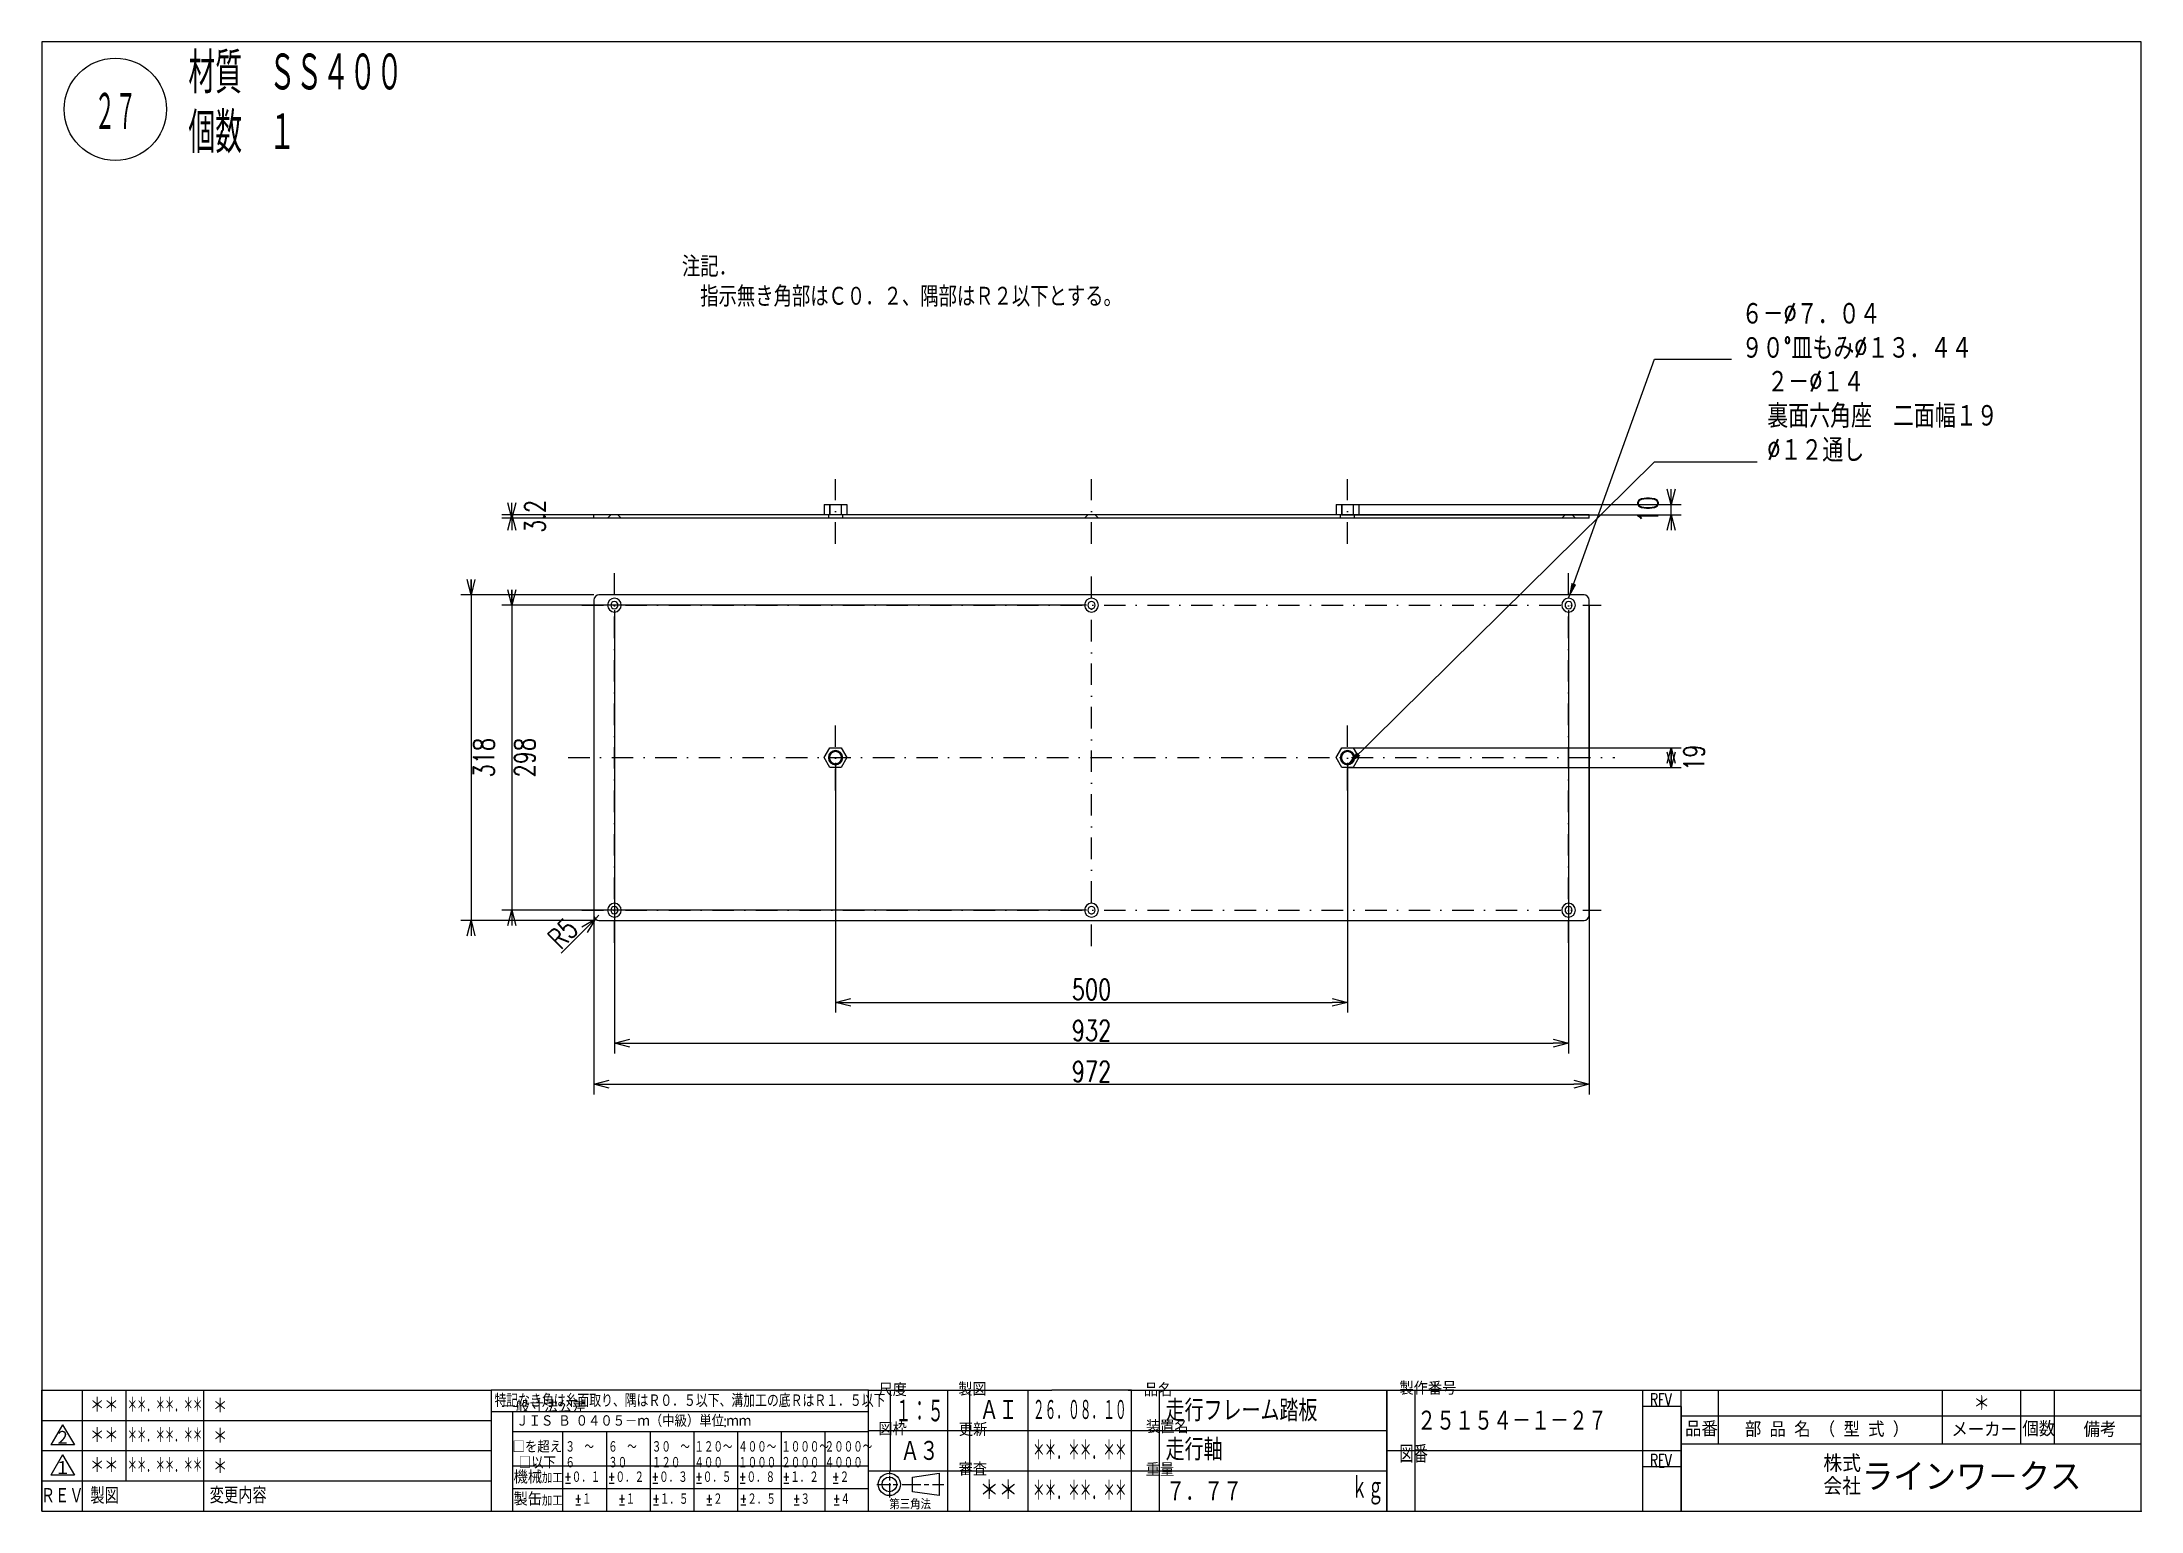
# Model space of a CAD drawing. Header units: millimetres. Extents: x 5 to 415, y 5 to 292.
import ezdxf

# ---------------------------------------------------------------- set-up
doc = ezdxf.new("R2010")
doc.units = ezdxf.units.MM
doc.header["$LTSCALE"] = 8.4
doc.linetypes.add('DASHDOT', pattern=[1, 0.5, -0.25, 0, -0.25])
doc.linetypes.add('HIDDEN', pattern=[1.905, 1.27, -0.635])
for name, color, linetype in [('1', 7, 'CONTINUOUS'), ('2', 7, 'CONTINUOUS'), ('254', 7, 'CONTINUOUS')]:
    doc.layers.add(name, color=color, linetype=linetype)
doc.styles.add('GMM001', font='txt.shx', dxfattribs={"bigfont": 'bigfont.shx'})
doc.styles.add('GMM003', font='txt.shx', dxfattribs={"width": 0.91125, "bigfont": 'bigfont.shx'})
doc.styles.add('GMM004', font='txt.shx', dxfattribs={"width": 0.666667, "bigfont": 'bigfont.shx'})
doc.styles.add('GMM007', font='txt.shx', dxfattribs={"width": 0.625, "bigfont": 'bigfont.shx'})
doc.styles.add('GMM008', font='txt.shx', dxfattribs={"width": 0.8, "bigfont": 'bigfont.shx'})
doc.styles.add('GMM009', font='txt.shx', dxfattribs={"width": 0.493827, "bigfont": 'bigfont.shx'})
doc.styles.add('GMM010', font='txt.shx', dxfattribs={"width": 0.7, "bigfont": 'bigfont.shx'})
doc.styles.add('GMM011', font='txt.shx', dxfattribs={"width": 0.95, "bigfont": 'bigfont.shx'})
doc.styles.add('GMM012', font='txt.shx', dxfattribs={"width": 1.066667, "bigfont": 'bigfont.shx'})
doc.styles.add('GMM014', font='txt.shx', dxfattribs={"width": 0.827273, "bigfont": 'bigfont.shx'})
doc.styles.add('GMM015', font='txt.shx', dxfattribs={"width": 0.411523, "bigfont": 'bigfont.shx'})
doc.styles.add('STANDARD1', font='TXT', dxfattribs={"bigfont": 'BIGFONT'})
doc.styles.add('VF001', font='txt.shx', dxfattribs={"width": 0.548697})
doc.styles.add('VF002', font='txt.shx', dxfattribs={"width": 0.428571})
doc.styles.add('VF003', font='txt.shx', dxfattribs={"width": 0.75})
doc.dimstyles.new('GEN001', dxfattribs={"dimtxt": 4, "dimasz": 3, "dimexe": 2, "dimexo": 1, "dimgap": 0.5, "dimtad": 3, "dimlfac": 5, "dimdsep": 46, "dimtxsty": 'VF003', "dimblk1": 'OPEN30', "dimblk2": 'OPEN30', "dimsah": 1, "dimcen": 1, "dimclrd": 3, "dimclre": 3, "dimclrt": 7, "dimazin": 3, "dimtfac": 1, "dimtmove": 0, "dimatfit": 3})
doc.dimstyles.new('GEN002', dxfattribs={"dimtxt": 4, "dimasz": 3, "dimexe": 2, "dimexo": 1, "dimgap": 0.5, "dimtad": 3, "dimlfac": 5, "dimdsep": 46, "dimtxsty": 'VF003', "dimblk1": 'OPEN30', "dimblk2": 'OPEN30', "dimsah": 1, "dimcen": 1, "dimclrd": 3, "dimclre": 3, "dimclrt": 7, "dimazin": 3, "dimtfac": 1, "dimtmove": 0, "dimatfit": 3})
doc.dimstyles.new('GEN003', dxfattribs={"dimtxt": 4, "dimasz": 3, "dimexe": 2, "dimexo": 1, "dimgap": 0.5, "dimtad": 3, "dimlfac": 5, "dimdsep": 46, "dimtxsty": 'VF003', "dimblk1": 'OPEN30', "dimblk2": 'OPEN30', "dimsah": 1, "dimcen": 1, "dimclrd": 3, "dimclre": 3, "dimclrt": 7, "dimazin": 3, "dimtfac": 1, "dimtmove": 0, "dimatfit": 3})
doc.dimstyles.new('GEN004', dxfattribs={"dimtxt": 4, "dimasz": 3, "dimexe": 2, "dimexo": 1, "dimgap": 0.5, "dimtad": 3, "dimlfac": 5, "dimdsep": 46, "dimtxsty": 'VF003', "dimblk1": 'OPEN30', "dimblk2": 'OPEN30', "dimsah": 1, "dimcen": 1, "dimclrd": 3, "dimclre": 3, "dimclrt": 7, "dimazin": 3, "dimtfac": 1, "dimtmove": 0, "dimatfit": 3})
doc.dimstyles.new('GEN005', dxfattribs={"dimtxt": 4, "dimasz": 3, "dimexe": 2, "dimexo": 1, "dimgap": 0.5, "dimtad": 3, "dimlfac": 5, "dimdsep": 46, "dimtxsty": 'VF003', "dimblk1": 'OPEN30', "dimblk2": 'OPEN30', "dimsah": 1, "dimcen": 1, "dimclrd": 3, "dimclre": 3, "dimclrt": 7, "dimazin": 3, "dimtfac": 1, "dimtmove": 0, "dimatfit": 3})
doc.dimstyles.new('GEN006', dxfattribs={"dimtxt": 4, "dimasz": 3, "dimexe": 2, "dimexo": 1, "dimgap": 0.5, "dimtad": 3, "dimlfac": 5, "dimdsep": 46, "dimtxsty": 'VF003', "dimblk1": 'OPEN30', "dimblk2": 'OPEN30', "dimsah": 1, "dimcen": 1, "dimclrd": 3, "dimclre": 3, "dimclrt": 7, "dimazin": 3, "dimtfac": 1, "dimtmove": 0, "dimatfit": 3})
doc.dimstyles.new('GEN007', dxfattribs={"dimtxt": 4, "dimasz": 3, "dimexe": 2, "dimexo": 1, "dimgap": 0.5, "dimtad": 3, "dimlfac": 5, "dimdsep": 46, "dimtxsty": 'VF003', "dimblk1": 'OPEN30', "dimblk2": 'OPEN30', "dimsah": 1, "dimcen": 1, "dimclrd": 3, "dimclre": 3, "dimclrt": 7, "dimazin": 3, "dimtfac": 1, "dimtmove": 0, "dimatfit": 3})
doc.dimstyles.new('GEN008', dxfattribs={"dimtxt": 4, "dimasz": 3, "dimexe": 2, "dimexo": 1, "dimgap": 0.5, "dimtad": 3, "dimlfac": 5, "dimdsep": 46, "dimtxsty": 'VF003', "dimblk1": 'OPEN30', "dimblk2": 'OPEN30', "dimsah": 1, "dimcen": 1, "dimclrd": 3, "dimclre": 3, "dimclrt": 7, "dimazin": 3, "dimtfac": 1, "dimtmove": 0, "dimatfit": 3})
doc.dimstyles.new('GEN009', dxfattribs={"dimtxt": 4, "dimasz": 3, "dimexe": 2, "dimexo": 1, "dimgap": 0.5, "dimtad": 3, "dimlfac": 5, "dimdsep": 46, "dimtxsty": 'VF003', "dimblk1": 'OPEN30', "dimblk2": 'OPEN30', "dimsah": 1, "dimcen": 1, "dimclrd": 3, "dimclre": 3, "dimclrt": 7, "dimazin": 3, "dimtfac": 1, "dimtmove": 0, "dimatfit": 3})
doc.dimstyles.new('GENLDR', dxfattribs={"dimtxt": 4, "dimasz": 3, "dimexe": 2, "dimexo": 1, "dimgap": 0.5, "dimtad": 3, "dimlfac": 5, "dimdsep": 46, "dimtxsty": 'VF003', "dimblk1": 'OPEN30', "dimblk2": 'OPEN30', "dimsah": 1, "dimcen": 1, "dimclrd": 3, "dimclre": 3, "dimclrt": 7, "dimazin": 3, "dimtfac": 1, "dimtmove": 0, "dimatfit": 3})

# ---------------------------------------------------------------- blocks, each defined once
blk = doc.blocks.new('BLOCK004')
at = {"layer": '2', "color": 7, "linetype": 'CONTINUOUS', "lineweight": 20}
for p, q in [((170.52, 12.75), (170.52, 12.12)), ((168.04, 10.2), (170.8, 10.2)), ((170.52, 11.88), (170.52, 10.97)), ((170.52, 10.45), (170.52, 7.67)), ((171.25, 10.2), (172.2, 10.2)), ((172.99, 10.2), (176.68, 10.2)), ((177.3, 10.2), (178.25, 10.2)), ((178.92, 10.2), (181.17, 10.2))]:
    blk.add_line(p, q, dxfattribs=at)
blk.add_lwpolyline([(175.06, 11.63), (180.26, 12.38), (180.26, 8.02), (175.06, 8.76)], close=True, dxfattribs=at)
for radius in [2.18, 1.44]:
    blk.add_circle((170.52, 10.2), radius, dxfattribs=at)
blk = doc.blocks.new('BLOCK005')
at = {"layer": '2', "color": 3, "linetype": 'CONTINUOUS', "lineweight": 9}
for p, q in [((92.76, 24.47), (166.44, 24.47)), ((96.97, 20.55), (166.44, 20.55)), ((106.7, 20.55), (106.7, 5)), ((115.24, 20.55), (115.24, 5)), ((123.77, 20.55), (123.77, 5)), ((132.3, 20.55), (132.3, 5)), ((140.84, 20.55), (140.84, 5)), ((149.37, 20.55), (149.37, 5)), ((157.9, 20.55), (157.9, 5)), ((96.97, 13.85), (106.7, 13.85)), ((106.7, 13.85), (115.24, 13.85)), ((115.24, 13.85), (123.77, 13.85)), ((123.77, 13.85), (132.3, 13.85)), ((132.3, 13.85), (140.84, 13.85)), ((140.84, 13.85), (149.37, 13.85)), ((149.37, 13.85), (157.9, 13.85)), ((157.9, 13.85), (166.44, 13.85)), ((96.97, 9.42), (106.7, 9.42)), ((106.7, 9.42), (115.24, 9.42)), ((115.24, 9.42), (123.77, 9.42)), ((123.77, 9.42), (132.3, 9.42)), ((132.3, 9.42), (140.84, 9.42)), ((140.84, 9.42), (149.37, 9.42)), ((149.37, 9.42), (157.9, 9.42)), ((157.9, 9.42), (166.44, 9.42))]:
    blk.add_line(p, q, dxfattribs=at)
at = {"layer": '2', "color": 1, "linetype": 'CONTINUOUS', "lineweight": 15}
blk.add_lwpolyline([(92.76, 5), (166.44, 5), (166.44, 28.59), (92.76, 28.59)], close=True, dxfattribs=at)
at = {"layer": '254', "color": 3, "linetype": 'CONTINUOUS', "lineweight": 9}
blk.add_line((96.97, 5), (96.97, 24.47), dxfattribs=at)
at = {"layer": '254', "color": 3, "lineweight": 9, "style": 'STANDARD1', "width": 1.0935}
blk.add_text('一般寸法公差', height=2.311, dxfattribs=at).set_placement((94.7, 24.26))
at = {"layer": '254', "color": 3, "lineweight": 9, "insert": (93.39, 26.56), "char_height": 2.5425, "attachment_point": 4, "line_spacing_factor": 0.8, "style": 'GMM014'}
blk.add_mtext('\\T1.000000;特記なき角は糸面取り、隅はＲ０．５以下、溝加工の底ＲはＲ１．５以下', dxfattribs=at)
at = {"layer": '254', "color": 7, "lineweight": 20, "line_spacing_factor": 0.8}
for s, insert, char_height, attachment_point, style in [('\\W0.950000;\\T1.000000;ＪＩＳ\\W0.475000;\\T1.000000; \\W0.950000;\\T1.000000;Ｂ\\W0.475000;\\T1.000000; \\W0.950000;\\T1.000000;０４０５－ｍ（中級）単位\\W0.475000;\\T1.000000;:\\W0.950000;\\T1.000000;ｍｍ', (97.62, 22.59), 2.31134, 4, 'GMM011'), ('{\\T1.000000;□を超え}\\P{\\T1.000000;□以下}', (101.75, 18.7), 2.3113, 2, 'GMM011'), ('{\\T1.000000;３\u3000～}\\P{\\T1.000000;６}', (107.24, 18.7), 2.3113, 1, 'GMM010'), ('{\\T1.000000;６\u3000～}\\P{\\T1.000000;３０}', (115.59, 18.7), 2.3113, 1, 'GMM010'), ('{\\T1.000000;３０\u3000～}\\P{\\T1.000000;１２０}', (124.12, 18.7), 2.3113, 1, 'GMM010'), ('{\\T1.000000;１２０～}\\P{\\T1.000000;４００}', (132.43, 18.7), 2.3113, 1, 'GMM010'), ('{\\T1.000000;４００～}\\P{\\T1.000000;１０００}', (140.98, 18.7), 2.3113, 1, 'GMM010'), ('{\\T1.000000;１０００～}\\P{\\T1.000000;２０００}', (149.4, 18.7), 2.3113, 1, 'GMM010'), ('{\\T1.000000;２０００～}\\P{\\T1.000000;４０００}', (157.88, 18.7), 2.3113, 1, 'GMM010'), ('\\T1.000000;機械', (99.9, 11.63), 2.5425, 5, 'GMM001'), ('\\T1.000000;加工', (104.68, 11.34), 1.7335, 5, 'GMM012'), ('%%p\\T1.000000;０．１', (110.51, 11.63), 2.3113, 5, 'GMM010'), ('%%p\\T1.000000;０．２', (119.05, 11.63), 2.3113, 5, 'GMM010'), ('%%p\\T1.000000;０．３', (127.58, 11.63), 2.3113, 5, 'GMM010'), ('%%p\\T1.000000;０．５', (136.11, 11.63), 2.3113, 5, 'GMM010'), ('%%p\\T1.000000;０．８', (144.65, 11.63), 2.3113, 5, 'GMM010'), ('%%p\\T1.000000;１．２', (153.18, 11.63), 2.3113, 5, 'GMM010'), ('%%p\\T1.000000;２', (160.98, 11.63), 2.3113, 5, 'GMM010'), ('\\T1.000000;製缶', (99.9, 7.34), 2.5425, 5, 'GMM001'), ('%%p\\T1.000000;１', (110.66, 7.34), 2.3113, 5, 'GMM010'), ('%%p\\T1.000000;１', (119.2, 7.34), 2.3113, 5, 'GMM010'), ('%%p\\T1.000000;１．５', (127.73, 7.34), 2.3113, 5, 'GMM010'), ('%%p\\T1.000000;２', (136.26, 7.34), 2.3113, 5, 'GMM010'), ('%%p\\T1.000000;２．５', (144.8, 7.34), 2.3113, 5, 'GMM010'), ('%%p\\T1.000000;３', (153.33, 7.34), 2.3113, 5, 'GMM010'), ('%%p\\T1.000000;４', (161.13, 7.34), 2.3113, 5, 'GMM010'), ('\\T1.000000;加工', (104.68, 6.91), 1.7335, 5, 'GMM012')]:
    blk.add_mtext(s, dxfattribs=dict(at, insert=insert, char_height=char_height, attachment_point=attachment_point, style=style))
blk = doc.blocks.new('BLOCK006')
at = {"layer": '254', "color": 1, "linetype": 'CONTINUOUS', "lineweight": 15}
for p, q in [((9.02, 15.97), (6.7, 12.03)), ((9.02, 15.97), (11.33, 12.03)), ((11.33, 12.03), (6.7, 12.03))]:
    blk.add_line(p, q, dxfattribs=at)
at = {"layer": '254', "color": 7, "lineweight": 20, "insert": (9.02, 13.39), "char_height": 2.8434, "attachment_point": 5, "line_spacing_factor": 0.8, "style": 'GMM001'}
blk.add_mtext('\\T1.000000;１', dxfattribs=at)
blk = doc.blocks.new('BLOCK007')
at = {"layer": '254', "color": 1, "linetype": 'CONTINUOUS', "lineweight": 15}
for p, q in [((9.02, 21.86), (6.7, 17.93)), ((9.02, 21.86), (11.33, 17.93)), ((11.33, 17.93), (6.7, 17.93))]:
    blk.add_line(p, q, dxfattribs=at)
at = {"layer": '254', "color": 7, "lineweight": 20, "insert": (9.02, 19.29), "char_height": 2.8434, "attachment_point": 5, "line_spacing_factor": 0.8, "style": 'GMM001'}
blk.add_mtext('\\T1.000000;２', dxfattribs=at)
blk = doc.blocks.new('_OPEN30')
at = {"color": 0, "linetype": 'BYBLOCK'}
blk.add_line((0, 0), (-1, 0), dxfattribs=at)
blk.add_lwpolyline([(-1, 0.26), (0, 0), (-1, -0.26)], dxfattribs=at)
blk = doc.blocks.new('*D1')
at = {"color": 3}
for p, q in [((160, 151.18), (160, 102.38)), ((260, 151.18), (260, 102.38)), ((163, 104.38), (257, 104.38))]:
    blk.add_line(p, q, dxfattribs=at)
at = {"layer": 'Defpoints'}
for p in [(160, 152.18), (260, 152.18), (160, 104.38)]:
    blk.add_point(p, dxfattribs=at)
at = {"layer": '1', "color": 3, "xscale": 3, "yscale": 3, "rotation": 180}
blk.add_blockref('_OPEN30', (160, 104.38), dxfattribs=at)
at = {"layer": '1', "color": 3, "xscale": 3, "yscale": 3}
blk.add_blockref('_OPEN30', (260, 104.38), dxfattribs=at)
at = {"layer": '1', "color": 7, "insert": (210, 106.88), "char_height": 4, "attachment_point": 5, "style": 'VF003'}
blk.add_mtext('500', dxfattribs=at)
blk = doc.blocks.new('*D2')
at = {"color": 3}
for p, q in [((116.8, 180.98), (116.8, 94.38)), ((303.2, 180.98), (303.2, 94.38)), ((119.8, 96.38), (300.2, 96.38))]:
    blk.add_line(p, q, dxfattribs=at)
at = {"layer": 'Defpoints'}
for p in [(116.8, 181.98), (303.2, 181.98), (116.8, 96.38)]:
    blk.add_point(p, dxfattribs=at)
at = {"layer": '1', "color": 3, "xscale": 3, "yscale": 3, "rotation": 180}
blk.add_blockref('_OPEN30', (116.8, 96.38), dxfattribs=at)
at = {"layer": '1', "color": 3, "xscale": 3, "yscale": 3}
blk.add_blockref('_OPEN30', (303.2, 96.38), dxfattribs=at)
at = {"layer": '1', "color": 7, "insert": (210, 98.88), "char_height": 4, "attachment_point": 5, "style": 'VF003'}
blk.add_mtext('932', dxfattribs=at)
blk = doc.blocks.new('*D3')
at = {"color": 3}
for p, q in [((112.8, 181.98), (112.8, 86.38)), ((307.2, 181.98), (307.2, 86.38)), ((115.8, 88.38), (304.2, 88.38))]:
    blk.add_line(p, q, dxfattribs=at)
at = {"layer": 'Defpoints'}
for p in [(112.8, 182.98), (307.2, 182.98), (112.8, 88.38)]:
    blk.add_point(p, dxfattribs=at)
at = {"layer": '1', "color": 3, "xscale": 3, "yscale": 3, "rotation": 180}
blk.add_blockref('_OPEN30', (112.8, 88.38), dxfattribs=at)
at = {"layer": '1', "color": 3, "xscale": 3, "yscale": 3}
blk.add_blockref('_OPEN30', (307.2, 88.38), dxfattribs=at)
at = {"layer": '1', "color": 7, "insert": (210, 90.88), "char_height": 4, "attachment_point": 5, "style": 'VF003'}
blk.add_mtext('972', dxfattribs=at)
blk = doc.blocks.new('*D4')
at = {"color": 3}
for p, q in [((96.8, 184.98), (96.8, 119.38)), ((209, 181.98), (94.8, 181.98)), ((209, 122.38), (94.8, 122.38))]:
    blk.add_line(p, q, dxfattribs=at)
at = {"layer": 'Defpoints'}
for p in [(96.8, 181.98), (210, 181.98), (210, 122.38)]:
    blk.add_point(p, dxfattribs=at)
at = {"layer": '1', "color": 3, "xscale": 3, "yscale": 3}
for p, rotation in [((96.8, 181.98), 270), ((96.8, 122.38), 90)]:
    blk.add_blockref('_OPEN30', p, dxfattribs=dict(at, rotation=rotation))
at = {"layer": '1', "color": 7, "insert": (99.3, 152.18), "char_height": 4, "attachment_point": 5, "rotation": 90, "style": 'VF003'}
blk.add_mtext('298', dxfattribs=at)
blk = doc.blocks.new('*D5')
at = {"color": 3}
for p, q in [((88.8, 186.98), (88.8, 117.38)), ((112.8, 183.98), (86.8, 183.98)), ((112.8, 120.38), (86.8, 120.38))]:
    blk.add_line(p, q, dxfattribs=at)
at = {"layer": 'Defpoints'}
for p in [(88.8, 183.98), (113.8, 183.98), (113.8, 120.38)]:
    blk.add_point(p, dxfattribs=at)
at = {"layer": '1', "color": 3, "xscale": 3, "yscale": 3}
for p, rotation in [((88.8, 183.98), 270), ((88.8, 120.38), 90)]:
    blk.add_blockref('_OPEN30', p, dxfattribs=dict(at, rotation=rotation))
at = {"layer": '1', "color": 7, "insert": (91.3, 152.18), "char_height": 4, "attachment_point": 5, "rotation": 90, "style": 'VF003'}
blk.add_mtext('318', dxfattribs=at)
blk = doc.blocks.new('*D6')
at = {"color": 3}
for p, q in [((259.9, 154.08), (325.2, 154.08)), ((323.2, 154.08), (323.2, 150.28)), ((259.9, 150.28), (325.2, 150.28))]:
    blk.add_line(p, q, dxfattribs=at)
at = {"layer": 'Defpoints'}
for p in [(258.9, 154.08), (323.2, 154.08), (258.9, 150.28)]:
    blk.add_point(p, dxfattribs=at)
at = {"layer": '1', "color": 3, "xscale": 3, "yscale": 3}
for p, rotation in [((323.2, 154.08), 90), ((323.2, 150.28), 270)]:
    blk.add_blockref('_OPEN30', p, dxfattribs=dict(at, rotation=rotation))
at = {"layer": '1', "color": 7, "insert": (327.7, 152.18), "char_height": 4, "attachment_point": 5, "rotation": 90, "style": 'VF003'}
blk.add_mtext('19', dxfattribs=at)
blk = doc.blocks.new('*D7')
at = {"color": 3}
for p, q in [((113.8, 121.38), (113.09, 120.67)), ((110.97, 118.55), (106.38, 113.96))]:
    blk.add_line(p, q, dxfattribs=at)
at = {"layer": 'Defpoints'}
for p in [(113.09, 120.67), (113.8, 121.38)]:
    blk.add_point(p, dxfattribs=at)
at = {"layer": '1', "color": 3, "xscale": 3, "yscale": 3, "rotation": 45}
blk.add_blockref('_OPEN30', (113.09, 120.67), dxfattribs=at)
at = {"layer": '1', "color": 7, "insert": (106.73, 117.84), "char_height": 4, "attachment_point": 5, "rotation": 45, "style": 'VF003'}
blk.add_mtext('R5', dxfattribs=at)
blk = doc.blocks.new('*D8')
at = {"color": 3}
for p, q in [((306.2, 199.62), (94.8, 199.62)), ((306.2, 198.98), (94.8, 198.98)), ((96.8, 199.62), (96.8, 198.98))]:
    blk.add_line(p, q, dxfattribs=at)
at = {"layer": 'Defpoints'}
for p in [(96.8, 199.62), (307.2, 199.62), (307.2, 198.98)]:
    blk.add_point(p, dxfattribs=at)
at = {"layer": '1', "color": 3, "xscale": 3, "yscale": 3}
for p, rotation in [((96.8, 198.98), 270), ((96.8, 199.62), 90)]:
    blk.add_blockref('_OPEN30', p, dxfattribs=dict(at, rotation=rotation))
at = {"layer": '1', "color": 7, "insert": (101.3, 199.3), "char_height": 4, "attachment_point": 5, "rotation": 90, "style": 'VF003'}
blk.add_mtext('3.2', dxfattribs=at)
blk = doc.blocks.new('*D9')
at = {"color": 3}
for p, q in [((258.81, 201.62), (325.2, 201.62)), ((323.2, 199.62), (323.2, 201.62)), ((258.81, 199.62), (325.2, 199.62))]:
    blk.add_line(p, q, dxfattribs=at)
at = {"layer": 'Defpoints'}
for p in [(257.81, 201.62), (257.81, 199.62), (323.2, 199.62)]:
    blk.add_point(p, dxfattribs=at)
at = {"layer": '1', "color": 3, "xscale": 3, "yscale": 3}
for p, rotation in [((323.2, 201.62), 270), ((323.2, 199.62), 90)]:
    blk.add_blockref('_OPEN30', p, dxfattribs=dict(at, rotation=rotation))
at = {"layer": '1', "color": 7, "insert": (318.7, 200.62), "char_height": 4, "attachment_point": 5, "rotation": 90, "style": 'VF003'}
blk.add_mtext('10', dxfattribs=at)

msp = doc.modelspace()

# ---------------------------------------------------------------- linework, layer by layer
at = {"color": 3, "linetype": 'DASHDOT'}
for p, q in [((160, 193.98), (160, 206.62)), ((210, 193.98), (210, 206.62)), ((260, 193.98), (260, 206.62)), ((210, 115.38), (210, 188.98)), ((116.8, 116.036), (116.8, 188.324)), ((303.2, 116.036), (303.2, 188.324)), ((110.456, 181.98), (309.544, 181.98)), ((160, 145.78), (160, 158.58)), ((260, 145.78), (260, 158.58)), ((107.8, 152.18), (312.2, 152.18)), ((110.456, 122.38), (309.544, 122.38))]:
    msp.add_line(p, q, dxfattribs=at)
at = {"color": 7, "linetype": 'Continuous', "lineweight": 25}
for p, q in [((157.8061, 201.62), (157.8061, 199.62)), ((157.8061, 201.62), (158.903, 201.62)), ((158.903, 201.62), (158.903, 199.62)), ((158.903, 201.62), (161.097, 201.62)), ((161.097, 201.62), (161.097, 199.62)), ((161.097, 201.62), (162.1939, 201.62)), ((162.1939, 201.62), (162.1939, 199.62)), ((257.8061, 201.62), (257.8061, 199.62)), ((257.8061, 201.62), (258.903, 201.62)), ((258.903, 201.62), (258.903, 199.62)), ((258.903, 201.62), (261.097, 201.62)), ((261.097, 201.62), (261.097, 199.62)), ((261.097, 201.62), (262.1939, 201.62)), ((262.1939, 201.62), (262.1939, 199.62)), ((112.8, 198.98), (112.8, 199.62)), ((113.8, 199.62), (112.8, 199.62)), ((113.8, 198.98), (112.8, 198.98)), ((306.2, 199.62), (113.8, 199.62)), ((306.2, 198.98), (113.8, 198.98)), ((307.2, 199.62), (306.2, 199.62)), ((307.2, 198.98), (306.2, 198.98)), ((307.2, 198.98), (307.2, 199.62)), ((112.8, 182.98), (112.8, 121.38)), ((306.2, 183.98), (113.8, 183.98)), ((307.2, 121.38), (307.2, 182.98)), ((113.8, 120.38), (306.2, 120.38))]:
    msp.add_line(p, q, dxfattribs=at)
at = {"color": 7, "linetype": 'HIDDEN', "lineweight": 18}
for p, q in [((158.8, 201.62), (158.8, 199.62)), ((161.2, 199.62), (161.2, 201.62)), ((258.8, 201.62), (258.8, 199.62)), ((261.2, 199.62), (261.2, 201.62)), ((116.096, 199.62), (115.456, 198.98)), ((118.144, 198.98), (117.504, 199.62)), ((158.6, 199.62), (158.6, 198.98)), ((161.4, 198.98), (161.4, 199.62)), ((209.296, 199.62), (208.656, 198.98)), ((211.344, 198.98), (210.704, 199.62)), ((258.6, 199.62), (258.6, 198.98)), ((261.4, 198.98), (261.4, 199.62)), ((302.496, 199.62), (301.856, 198.98)), ((304.544, 198.98), (303.904, 199.62)), ((157.8061, 152.18), (158.903, 154.08)), ((158.903, 150.28), (157.8061, 152.18)), ((158.903, 154.08), (161.097, 154.08)), ((161.097, 154.08), (162.1939, 152.18)), ((162.1939, 152.18), (161.097, 150.28)), ((257.8061, 152.18), (258.903, 154.08)), ((258.903, 150.28), (257.8061, 152.18)), ((258.903, 154.08), (261.097, 154.08)), ((261.097, 154.08), (262.1939, 152.18)), ((262.1939, 152.18), (261.097, 150.28)), ((161.097, 150.28), (158.903, 150.28)), ((261.097, 150.28), (258.903, 150.28))]:
    msp.add_line(p, q, dxfattribs=at)
at = {"color": 7, "linetype": 'Continuous', "lineweight": 25}
for centre, radius, start, end in [((113.8, 182.98), 1, 90, 180), ((116.8, 181.98), 1.344, 90, -90), ((116.8, 181.98), 0.704, 90, -90), ((116.8, 181.98), 1.344, -90, 90), ((116.8, 181.98), 0.704, -90, 90), ((210, 181.98), 1.344, 90, -90), ((210, 181.98), 0.704, 90, -90), ((210, 181.98), 1.344, -90, 90), ((210, 181.98), 0.704, -90, 90), ((303.2, 181.98), 1.344, 90, -90), ((303.2, 181.98), 0.704, 90, -90), ((303.2, 181.98), 1.344, -90, 90), ((303.2, 181.98), 0.704, -90, 90), ((306.2, 182.98), 1, 0, 90), ((160, 152.18), 1.4, 90, -90), ((160, 152.18), 1.2, 90, -90), ((160, 152.18), 1.4, -90, 90), ((160, 152.18), 1.2, -90, 90), ((260, 152.18), 1.4, 90, -90), ((260, 152.18), 1.2, 90, -90), ((260, 152.18), 1.4, -90, 90), ((260, 152.18), 1.2, -90, 90), ((116.8, 122.38), 1.344, 90, -90), ((116.8, 122.38), 0.704, 90, -90), ((116.8, 122.38), 1.344, -90, 90), ((116.8, 122.38), 0.704, -90, 90), ((210, 122.38), 1.344, 90, -90), ((210, 122.38), 0.704, 90, -90), ((210, 122.38), 1.344, -90, 90), ((210, 122.38), 0.704, -90, 90), ((303.2, 122.38), 1.344, 90, -90), ((303.2, 122.38), 0.704, 90, -90), ((303.2, 122.38), 1.344, -90, 90), ((303.2, 122.38), 0.704, -90, 90), ((113.8, 121.38), 1, 180, -90), ((306.2, 121.38), 1, -90, 0)]:
    msp.add_arc(centre, radius, start, end, dxfattribs=at)
at = {"layer": '1', "color": 3, "linetype": 'CONTINUOUS', "lineweight": 9}
for p, q in [((92.7599, 28.5895), (92.7599, 5)), ((166.4374, 28.5895), (202.2429, 28.5895)), ((217.8288, 28.5895), (202.2429, 28.5895)), ((267.7132, 28.5895), (267.7132, 5)), ((325.18, 25.412), (325.18, 5)), ((182.0233, 20.7263), (217.8288, 20.7263)), ((182.0233, 12.8632), (217.8288, 12.8632))]:
    msp.add_line(p, q, dxfattribs=at)
at = {"layer": '1', "color": 7, "linetype": 'CONTINUOUS', "lineweight": 20}
msp.add_lwpolyline([(5, 292), (5, 5), (415, 5), (415, 292)], close=True, dxfattribs=at)
at = {"layer": '1', "color": 3}
msp.add_point((415, 5), dxfattribs=at)
at = {"layer": '2', "color": 3, "linetype": 'CONTINUOUS', "lineweight": 9}
for p, q in [((166.4374, 20.7263), (182.0233, 20.7263)), ((166.4374, 12.8632), (182.0233, 12.8632))]:
    msp.add_line(p, q, dxfattribs=at)
at = {"layer": '254', "color": 3, "linetype": 'CONTINUOUS', "lineweight": 9}
for p, q in [((5, 28.5895), (92.7599, 28.5895)), ((5, 18.526), (5, 28.5895)), ((12.8983, 22.6921), (12.8983, 28.554)), ((21.4284, 22.6921), (21.4284, 28.554)), ((36.5931, 22.6921), (36.5931, 28.554)), ((166.4374, 20.6316), (166.4374, 28.5895)), ((170.6498, 28.5895), (170.6498, 12.8632)), ((181.9698, 20.6316), (181.9698, 28.5895)), ((186.2357, 20.6316), (186.2357, 28.5895)), ((197.6092, 20.6316), (197.6092, 28.5895)), ((217.1631, 28.5895), (325.18, 28.5895)), ((217.8288, 5), (217.8288, 28.5895)), ((223.3049, 5), (223.3049, 28.5895)), ((267.7132, 5), (267.7132, 28.5895)), ((273.1894, 16.7948), (273.1894, 28.5895)), ((317.5977, 28.5895), (317.5977, 16.7948)), ((317.5977, 25.4723), (325.18, 25.4723)), ((325.18, 23.5895), (325.18, 28.5895)), ((325.18, 28.5895), (415, 28.5895)), ((332.47, 23.5895), (332.47, 28.5895)), ((376.21, 23.5895), (376.21, 28.5895)), ((391.519, 23.5895), (391.519, 28.5895)), ((398.08, 23.5895), (398.08, 28.5895)), ((5, 22.6921), (92.7599, 22.6921)), ((12.8983, 16.7948), (12.8983, 22.6566)), ((21.4284, 16.7948), (21.4284, 22.6566)), ((36.5931, 16.7948), (36.5931, 22.6566)), ((166.4374, 12.8158), (166.4374, 20.6316)), ((181.9698, 12.8158), (181.9698, 20.6316)), ((186.2357, 12.8158), (186.2357, 20.6316)), ((197.6092, 12.8158), (197.6092, 20.6316)), ((217.8288, 20.7263), (267.7132, 20.7263)), ((325.18, 23.5895), (415, 23.5895)), ((325.18, 18.122), (325.18, 23.5895)), ((332.47, 18.122), (332.47, 23.5895)), ((376.21, 18.122), (376.21, 23.5895)), ((391.519, 18.122), (391.519, 23.5895)), ((398.08, 18.122), (398.08, 23.5895)), ((5, 11.804), (5, 18.567)), ((5, 16.7948), (92.7599, 16.7948)), ((12.8983, 10.8974), (12.8983, 16.7592)), ((21.4284, 10.8974), (21.4284, 16.7592)), ((36.5931, 10.8974), (36.5931, 16.7592)), ((267.7132, 16.7948), (325.18, 16.7948)), ((273.1894, 5), (273.1894, 16.7948)), ((317.5977, 16.7947), (317.5977, 5)), ((325.18, 5), (325.18, 18.122)), ((325.18, 18.122), (415, 18.122)), ((166.4374, 5), (166.4374, 12.8158)), ((181.9698, 5), (181.9698, 12.8158)), ((186.2357, 5), (186.2357, 12.8158)), ((197.6092, 5), (197.6092, 12.8158)), ((217.8288, 12.8632), (267.7132, 12.8632)), ((317.5977, 13.6776), (325.18, 13.6776)), ((5, 5), (5, 11.763)), ((5, 10.8974), (92.7599, 10.8974)), ((12.8983, 5), (12.8983, 10.8619)), ((36.5931, 5), (36.5931, 10.8619))]:
    msp.add_line(p, q, dxfattribs=at)
at = {"layer": '254', "color": 7, "linetype": 'CONTINUOUS', "lineweight": 20}
msp.add_line((217.8288, 5), (217.8288, 28.5895), dxfattribs=at)
at = {"layer": '254', "color": 3, "linetype": 'CONTINUOUS', "lineweight": 9}
msp.add_circle((19.3236, 278.8443), 10, dxfattribs=at)

# ---------------------------------------------------------------- block references
for name in ['BLOCK005', 'BLOCK007', 'BLOCK006', 'BLOCK004']:
    msp.add_blockref(name, (0, 0))

# ---------------------------------------------------------------- texts
for s, insert, char_height, attachment_point, style in [('\\T1.000000;材質\u3000ＳＳ４００\u3000\\P\\T1.000000;個数\u3000１', (33.595, 280.001), 7, 4, 'VF001'), ('\\T1.000000;２７', (19.324, 275.03), 7, 8, 'VF002'), ('注記．\\P\u3000指示無き角部はＣ０．２、隅部はＲ２以下とする。', (130, 250), 3.5, 1, 'VF003'), ('\\T1.000000;１：５', (176.415, 22.446), 4.2124, 8, 'VF001'), ('\\T1.000000;ＡＩ', (191.878, 22.586), 4.2124, 8, 'GMM008'), ('\\T1.000000;２６．０８．１０', (207.705, 22.586), 4.2124, 8, 'GMM009'), ('\\T1.000000;走行フレーム踏板', (224.477, 22.51), 4.2124, 7, 'GMM008'), ('\\T1.000000;２５１５４－１－２７', (273.605, 20.498), 4.2124, 7, 'GMM008'), ('\\T1.000000;＊＊．＊＊．＊＊', (207.705, 14.722), 4.2124, 8, 'GMM009'), ('\\T1.000000;走行軸', (224.477, 14.877), 4.2124, 7, 'GMM008'), ('\\T1.000000;７．７７', (224.593, 6.704), 4.212411, 7, 'GMM008')]:
    msp.add_mtext(s, dxfattribs=dict(insert=insert, char_height=char_height, attachment_point=attachment_point, style=style))
at = {"layer": '1', "char_height": 4, "attachment_point": 7, "style": 'VF003'}
for s, insert in [('\\A1;６－%%c７．０４\\P９０%%d皿もみ%%c１３．４４', (337, 230)), ('\\A1;２－%%c１４\\P裏面六角座\u3000二面幅１９\\P%%c１２通し', (342, 210))]:
    msp.add_mtext(s, dxfattribs=dict(at, insert=insert))
at = {"layer": '254', "color": 3, "lineweight": 9, "style": 'STANDARD1'}
for s, p in [('尺度', (168.3809, 27.4339)), ('製図', (183.9664, 27.5322)), ('品名', (220.2356, 27.4087)), ('製作番号', (270.1493, 27.7128)), ('図枠', (168.3809, 19.7577)), ('更新', (184.0802, 19.6531)), ('装置名', (220.6375, 20.2131)), ('審査', (184.0233, 11.9162)), ('重量', (220.5928, 11.8038))]:
    msp.add_text(s, height=2.52745, dxfattribs=at).set_placement(p)
at = {"layer": '254', "color": 3, "lineweight": 9, "style": 'STANDARD1', "width": 0.75}
msp.add_text('図番', height=3.36993, dxfattribs=at).set_placement((270.1493, 14.4564))
at = {"layer": '254', "color": 7, "lineweight": 20, "line_spacing_factor": 0.8}
for s, insert, char_height, attachment_point, style in [('\\T1.000000;＊＊', (17.1633, 24.1221), 3.159308, 8, 'GMM008'), ('\\T1.000000;＊＊．＊＊．＊＊', (29.0184, 24.1221), 3.159308, 8, 'GMM015'), ('\\T1.000000;＊', (38.4134, 23.9584), 3.159308, 7, 'GMM008'), ('\\T1.000000;＊', (383.879, 24.4561), 3.2, 8, 'GMM003'), ('\\T1.000000;＊＊', (17.1633, 18.2247), 3.159308, 8, 'GMM008'), ('\\T1.000000;＊＊．＊＊．＊＊', (29.0184, 18.2247), 3.159308, 8, 'GMM015'), ('\\T1.000000;＊', (38.4134, 18.061), 3.159308, 7, 'GMM008'), ('\\T1.000000;Ａ３', (176.4153, 14.5827), 4.212411, 8, 'GMM008'), ('\\T1.000000;＊＊', (17.1633, 12.3273), 3.159308, 8, 'GMM008'), ('\\T1.000000;＊＊．＊＊．＊＊', (29.0184, 12.3273), 3.159308, 8, 'GMM015'), ('\\T1.000000;＊', (38.4134, 12.1636), 3.159308, 7, 'GMM008'), ('{\\T1.000000;株式}\\P{\\T1.000000;会社}', (352.9478, 12.0526), 3.339762, 4, 'GMM001'), ('\\T1.000000;ラインワ－クス', (360.498, 11.6314), 5.566269, 4, 'GMM001'), ('\\T1.000000;＊＊', (191.8784, 6.954), 4.212411, 8, 'GMM008'), ('\\T1.000000;＊＊．＊＊．＊＊', (207.7054, 6.8592), 4.212411, 8, 'GMM009'), ('\\T1.000000;ｋｇ', (267.0904, 6.2413), 4.622673, 9, 'GMM007')]:
    msp.add_mtext(s, dxfattribs=dict(at, insert=insert, char_height=char_height, attachment_point=attachment_point, style=style))
at = {"layer": '254', "color": 3, "lineweight": 9, "line_spacing_factor": 0.8}
for s, insert, char_height, attachment_point, style in [('\\T1.000000;REV', (319.1175, 25.4577), 2.527446, 7, 'GMM004'), ('\\T1.000000;品番', (325.919, 19.5612), 2.916, 7, 'GMM001'), ('\\T1.500000;部品名（型式）', (354.4707, 20.9138), 2.916, 5, 'GMM001'), ('\\T1.000000;メーカー', (384.3684, 20.9138), 2.916, 5, 'GMM001'), ('\\T1.000000;個数', (391.8314, 19.5612), 2.916, 7, 'GMM001'), ('\\T1.000000;備考', (406.9745, 20.9138), 2.916, 5, 'GMM001'), ('\\T1.000000;REV', (319.1175, 13.5919), 2.527446, 7, 'GMM004'), ('\\T1.000000;ＲＥＶ', (8.9491, 6.4072), 3.159308, 8, 'GMM008'), ('\\T1.000000;製図', (17.2276, 6.4072), 3.159308, 8, 'GMM008'), ('\\T1.000000;変更内容', (43.3157, 6.4647), 3.159308, 8, 'GMM008'), ('\\T1.000000;第三角法', (170.5108, 5.341), 1.849069, 7, 'GMM001')]:
    msp.add_mtext(s, dxfattribs=dict(at, insert=insert, char_height=char_height, attachment_point=attachment_point, style=style))

# ---------------------------------------------------------------- dimensions: what is measured, and where the dimension line sits
at = {"layer": '1'}
for base, p1, p2, dimstyle, picture, middle in [((96.8, 199.62), (307.2, 199.62), (307.2, 198.98), 'GEN008', '*D8', (101.3, 199.3)), ((323.2, 199.62), (257.8061, 199.62), (257.8061, 201.62), 'GEN009', '*D9', (318.7, 200.62)), ((88.8, 183.98), (113.8, 183.98), (113.8, 120.38), 'GEN005', '*D5', (91.3, 152.18)), ((96.8, 181.98), (210, 181.98), (210, 122.38), 'GEN004', '*D4', (99.3, 152.18)), ((323.2, 154.08), (258.903, 154.08), (258.903, 150.28), 'GEN006', '*D6', (327.7, 152.18))]:
    dim = msp.add_linear_dim(base=base, p1=p1, p2=p2, angle=90, dimstyle=dimstyle, dxfattribs=at)
    dim.commit()
    dim.dimension.update_dxf_attribs({"geometry": picture, "text_midpoint": middle})
for base, p1, p2, dimstyle, picture, middle in [((112.8, 88.38), (112.8, 182.98), (307.2, 182.98), 'GEN003', '*D3', (210, 90.88)), ((116.8, 96.38), (116.8, 181.98), (303.2, 181.98), 'GEN002', '*D2', (210, 98.88)), ((160, 104.38), (160, 152.18), (260, 152.18), 'GEN001', '*D1', (210, 106.88))]:
    dim = msp.add_linear_dim(base=base, p1=p1, p2=p2, dimstyle=dimstyle, dxfattribs=at)
    dim.commit()
    dim.dimension.update_dxf_attribs({"geometry": picture, "text_midpoint": middle})
dim = msp.add_radius_dim(center=(113.8, 121.38), mpoint=(113.0929, 120.6729), dimstyle='GEN007', override={"dimpost": 'R<>'}, dxfattribs=at)
dim.commit()
dim.dimension.update_dxf_attribs({"geometry": '*D7', "text_midpoint": (106.7289, 117.8445)})

# ---------------------------------------------------------------- leaders
for points in [[(303.2, 183.324), (320, 230), (335, 230)], [(260, 150.78), (320, 210), (340, 210)]]:
    msp.add_leader(points, dimstyle='GENLDR', dxfattribs=at)

doc.saveas('drawing.dxf')
